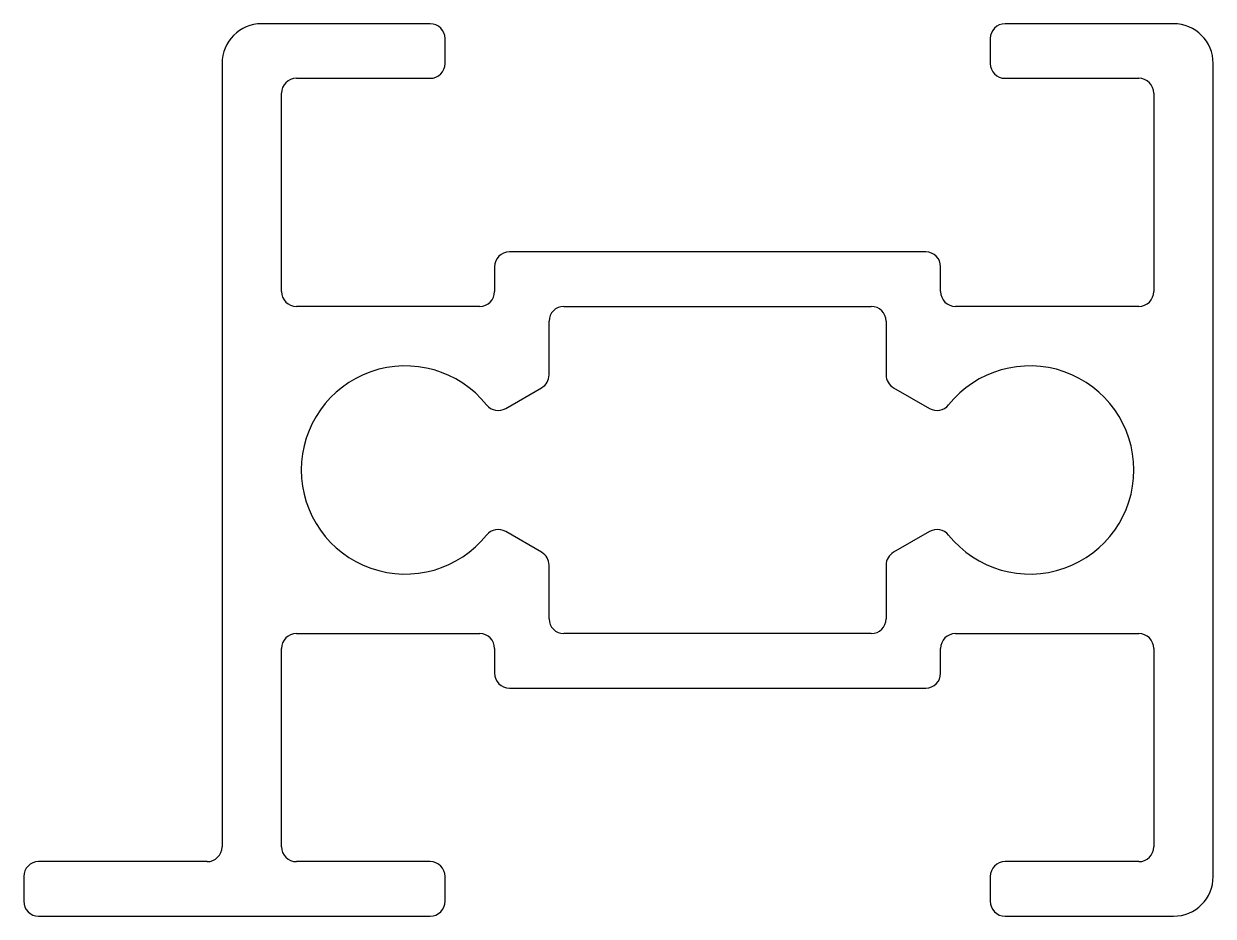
# Model space of a CAD drawing. Extents: x 573.5 to 597.5, y 749.7 to 767.7.
import ezdxf

# ---------------------------------------------------------------- set-up
doc = ezdxf.new("R2010")
doc.units = 0
doc.layers.get('0').update_dxf_attribs({"linetype": 'CONTINUOUS'})

msp = doc.modelspace()

# ---------------------------------------------------------------- linework, layer by layer
for p, q in [((581.725, 767.672), (578.325, 767.672)), ((596.725, 767.672), (593.325, 767.672)), ((582.025, 766.872), (582.025, 767.372)), ((593.025, 767.372), (593.025, 766.872)), ((577.525, 766.872), (577.525, 751.072)), ((597.525, 750.472), (597.525, 766.872)), ((579.025, 766.572), (581.725, 766.572)), ((593.325, 766.572), (596.025, 766.572)), ((578.725, 762.272), (578.725, 766.272)), ((596.325, 766.272), (596.325, 762.272)), ((591.725, 763.072), (583.325, 763.072)), ((583.025, 762.772), (583.025, 762.272)), ((592.025, 762.272), (592.025, 762.772)), ((582.725, 761.972), (579.025, 761.972)), ((584.425, 761.972), (590.625, 761.972)), ((596.025, 761.972), (592.325, 761.972)), ((584.125, 760.591), (584.125, 761.672)), ((590.925, 761.672), (590.925, 760.591)), ((583.249, 759.912), (583.975, 760.331)), ((591.075, 760.331), (591.802, 759.912)), ((583.975, 757.012), (583.249, 757.432)), ((591.802, 757.432), (591.075, 757.012)), ((584.125, 755.672), (584.125, 756.752)), ((590.925, 756.752), (590.925, 755.672)), ((579.025, 755.372), (582.725, 755.372)), ((590.625, 755.372), (584.425, 755.372)), ((592.325, 755.372), (596.025, 755.372)), ((578.725, 751.072), (578.725, 755.072)), ((583.025, 755.072), (583.025, 754.572)), ((592.025, 754.572), (592.025, 755.072)), ((596.325, 755.072), (596.325, 751.072)), ((583.325, 754.272), (591.725, 754.272)), ((577.225, 750.772), (573.825, 750.772)), ((581.725, 750.772), (579.025, 750.772)), ((596.025, 750.772), (593.325, 750.772)), ((573.525, 750.472), (573.525, 749.972)), ((582.025, 749.972), (582.025, 750.472)), ((593.025, 750.472), (593.025, 749.972)), ((573.825, 749.672), (581.725, 749.672)), ((593.325, 749.672), (596.725, 749.672))]:
    msp.add_line(p, q)
for centre, radius, start, end in [((578.325, 766.872), 0.8, 90, 180), ((581.725, 767.372), 0.3, 0, 90), ((593.325, 767.372), 0.3, 90, 180), ((596.725, 766.872), 0.8, 0, 90), ((581.725, 766.872), 0.3, 270, 0), ((593.325, 766.872), 0.3, 180, 270), ((579.025, 766.272), 0.3, 90, 180), ((596.025, 766.272), 0.3, 0, 90), ((583.325, 762.772), 0.3, 90, 180), ((591.725, 762.772), 0.3, 0, 90), ((579.025, 762.272), 0.3, 180, 270), ((582.725, 762.272), 0.3, 270, 0), ((592.325, 762.272), 0.3, 180, 270), ((596.025, 762.272), 0.3, 270, 0), ((584.425, 761.672), 0.3, 90, 180), ((590.625, 761.672), 0.3, 0, 90), ((581.225, 758.672), 2.1, 38.6822, 321.3178), ((583.825, 760.591), 0.3, 300, 0), ((591.225, 760.591), 0.3, 180, 240), ((593.825, 758.672), 2.1, 218.6822, 141.3178), ((583.099, 760.172), 0.3, 218.6822, 300), ((591.952, 760.172), 0.3, 240, 321.3178), ((583.099, 757.172), 0.3, 60, 141.3178), ((591.952, 757.172), 0.3, 38.6822, 120), ((583.825, 756.752), 0.3, 0, 60), ((591.225, 756.752), 0.3, 120, 180), ((584.425, 755.672), 0.3, 180, 270), ((590.625, 755.672), 0.3, 270, 0), ((579.025, 755.072), 0.3, 90, 180), ((582.725, 755.072), 0.3, 0, 90), ((592.325, 755.072), 0.3, 90, 180), ((596.025, 755.072), 0.3, 0, 90), ((583.325, 754.572), 0.3, 180, 270), ((591.725, 754.572), 0.3, 270, 0), ((577.225, 751.072), 0.3, 270, 0), ((579.025, 751.072), 0.3, 180, 270), ((596.025, 751.072), 0.3, 270, 0), ((573.825, 750.472), 0.3, 90, 180), ((581.725, 750.472), 0.3, 0, 90), ((593.325, 750.472), 0.3, 90, 180), ((596.725, 750.472), 0.8, 270, 0), ((573.825, 749.972), 0.3, 180, 270), ((581.725, 749.972), 0.3, 270, 0), ((593.325, 749.972), 0.3, 180, 270)]:
    msp.add_arc(centre, radius, start, end)

doc.saveas('drawing.dxf')
